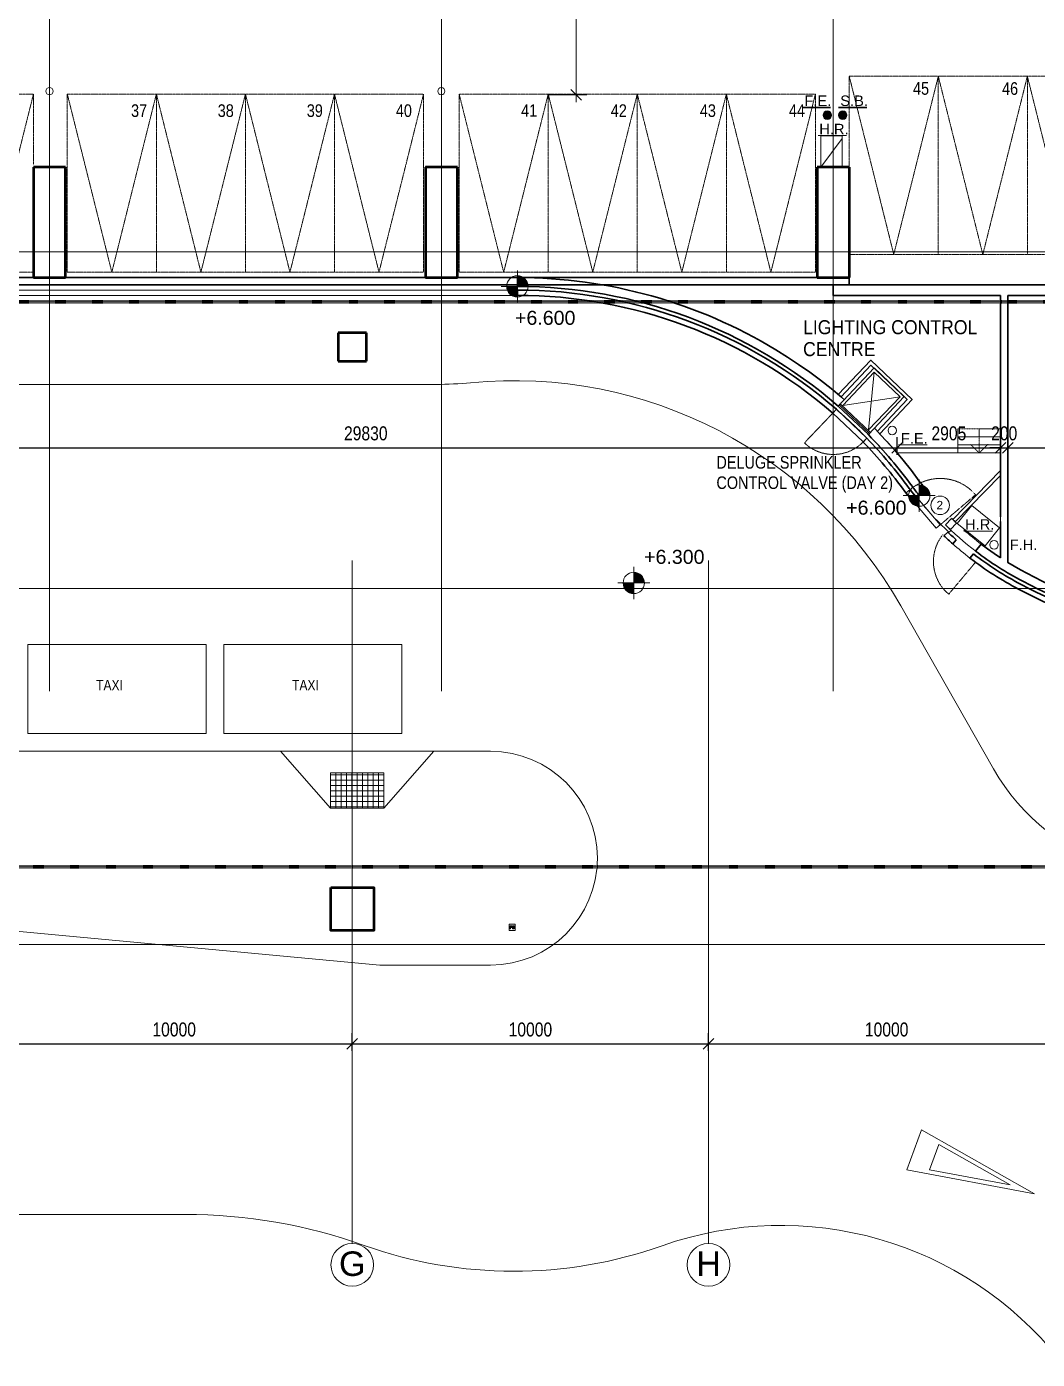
# Model space of a CAD drawing. Header units: millimetres. Extents: x -1578195 to 622687, y -255792 to 391308.
# Drawn here: x 57710 to 86082, y 121363 to 158774 of the extents above; entities that cross this region are included whole.
import ezdxf

# ---------------------------------------------------------------- set-up
doc = ezdxf.new("R2010")
doc.units = ezdxf.units.MM
for name, pattern in [('Dash', [6, 3, -3]), ('Dash dot', [14, 6, -4, 0, -4]), ('Grid Line', [21, 12, -3, 3, -3]), ('Long Dash', [13.5, 9, -4.5]), ('Overhead', [1.8, 1.2, -0.6])]:
    doc.linetypes.add(name, pattern=pattern)
for name, color, linetype, lineweight in [('0-1', 7, 'Continuous', 5), ('A-010-M_LINE', 90, 'Continuous', 5), ('A-325-M_DOOR', 31, 'Continuous', 5), ('A-325-M_DOOR_PANEL', 31, 'Continuous', 5), ('A-325-MH_DOOR', 31, 'Long Dash', 5), ('A-ANNO-DIMS', 7, 'Continuous', 9), ('A-ANNO-NOTE', 7, 'Continuous', 5), ('A-ANNO-NOTE-1', 7, 'Continuous', 20), ('A-DETL', 102, 'Continuous', 5), ('A-DETL-3', 102, 'Dash dot', 70), ('A-DETL-GENF', 7, 'Continuous', 5), ('A-DOOR', 7, 'Continuous', 5), ('A-DOOR-1', 7, 'Continuous', 9), ('A-DOOR-HDLN', 7, 'Long Dash', 5), ('A-FLOR', 7, 'Continuous', 18), ('A-GENM', 7, 'Continuous', 5), ('A-GLAZ-CURT-2', 7, 'Continuous', 9), ('A-WALL', 7, 'Continuous', 9), ('A-WALL-7', 7, 'Continuous', 5), ('A-WALL-9', 7, 'Continuous', 30), ('C-PRKG-1', 7, 'Dash', 5), ('G-ANNO-DIMS', 111, 'Continuous', 5), ('G-ANNO-TEXT', 7, 'Continuous', 5), ('I-WALL', 7, 'Continuous', 9), ('I-WALL-5', 7, 'Continuous', 30), ('I-WALL-6', 7, 'Continuous', 18), ('OAP280_C', 210, 'Continuous', 50), ('OAP832_1', 7, 'Continuous', 9), ('Q-SPCQ', 7, 'Continuous', 5), ('S-COLS-3', 7, 'Continuous', 35), ('S-GRID-1', 7, 'Grid Line', 5), ('S-GRID-IDEN', 7, 'Continuous', 5), ('S-STRS', 7, 'Continuous', 5), ('S-STRS-2', 7, 'Overhead', 5), ('UNDERLINE', 10, 'Continuous', 35)]:
    doc.layers.add(name, color=color, linetype=linetype, lineweight=lineweight)
doc.styles.add('Arial', font='arial.ttf', dxfattribs={"height": 393.413174})
doc.styles.add('Arial Narrow', font='ARIALN.TTF', dxfattribs={"height": 353.981763})
doc.styles.add('Arial Narrow_1', font='ARIALN.TTF', dxfattribs={"height": 294.984802})
doc.styles.add('Arial_1', font='arial.ttf', dxfattribs={"height": 1.475299})
doc.styles.add('Arial_11', font='arial.ttf', dxfattribs={"width": 0.8, "height": 12.5})
doc.styles.add('Arial_4', font='arial.ttf', dxfattribs={"height": 688.473054})
doc.styles.add('Arial_7', font='arial.ttf', dxfattribs={"width": 0.9, "height": 393.413174})
doc.styles.add('Arial_9', font='arial.ttf', dxfattribs={"height": 1.18024})
doc.dimstyles.new('Diagonal_-_2_0mm_Arial', dxfattribs={"dimscale": 304.8, "dimtxt": 500, "dimasz": 0.984252, "dimexe": 0.984252, "dimexo": 0.984252, "dimgap": 0.656168, "dimtad": 1, "dimdec": 0, "dimrnd": 5, "dimzin": 0, "dimdsep": 46, "dimtxsty": 'Arial_11', "dimblk1": 'OBLIQUE', "dimblk2": 'OBLIQUE', "dimsah": 1, "dimcen": 0.09, "dimdle": 0.656168, "dimadec": 0, "dimazin": 0, "dimtfac": 1, "dimtdec": 4, "dimtix": 1, "dimtmove": 0, "dimatfit": 3, "dimfxl": 1, "dimtvp": 1, "dimtolj": 1, "dimtzin": 0, "dimarcsym": 2})

# ---------------------------------------------------------------- blocks, each defined once
blk = doc.blocks.new('Grid - 3mm-2917264-B1_F PLAN _2 OF 2_')
at = {"layer": 'S-GRID-IDEN'}
blk.add_circle((0, 0), 3, dxfattribs=at)
blk = doc.blocks.new('ARC_ANN_HR_HOSE-REEL - ARC_ANN_HR_HOSE-REEL-881492-B1_F PLAN _2 OF 2_')
at = {"layer": 'A-ANNO-NOTE-1'}
blk.add_line((-1.8, 0), (2.19, 0), dxfattribs=at)
at = {"layer": 'A-ANNO-NOTE', "insert": (0.41, 1.66), "char_height": 1.475, "width": 4.896, "attachment_point": 2, "line_spacing_factor": 0.938532, "style": 'Arial_1'}
blk.add_mtext('H.R.', dxfattribs=at)
blk = doc.blocks.new('ARC_ANN_FIRE-RATING_two_ - none-909955-B1_F PLAN _2 OF 2_')
at = {"layer": 'A-ANNO-NOTE'}
blk.add_circle((0, 0), 1.3, dxfattribs=at)
at = {"layer": 'A-ANNO-NOTE', "insert": (-0.05, 0.62), "char_height": 1.18, "width": 1.0944, "attachment_point": 2, "line_spacing_factor": 0.938532, "style": 'Arial_9'}
blk.add_mtext('2', dxfattribs=at)
blk = doc.blocks.new('ARC_ANN_FE_FIRE-EXTINGUISHER - 1-883772-B1_F PLAN _2 OF 2_')
at = {"layer": 'A-ANNO-NOTE'}
blk.add_circle((-2.69, 2.04), 0.6, dxfattribs=at)
at = {"layer": 'A-ANNO-NOTE-1'}
blk.add_line((-1.8, 0), (2.19, 0), dxfattribs=at)
at = {"layer": 'A-ANNO-NOTE', "insert": (0.41, 1.66), "char_height": 1.475, "width": 4.5, "attachment_point": 2, "line_spacing_factor": 0.938532, "style": 'Arial_1'}
blk.add_mtext('F.E.', dxfattribs=at)
blk = doc.blocks.new('ARC_PAR_Car - Car_2500x5000mm-V8-B1_F PLAN _2 OF 2_')
at = {"layer": 'C-PRKG-1'}
for p, q in [((0, 0), (0, -5000)), ((0, -5000), (1250, 0)), ((2500, 0), (0, 0)), ((2500, -5000), (1250, 0)), ((2500, 0), (2500, -5000)), ((0, -5000), (2500, -5000))]:
    blk.add_line(p, q, dxfattribs=at)
blk = doc.blocks.new('ARC_PAR_Car - Car_2500x5000mm-V23-B1_F PLAN _2 OF 2_')
at = {"layer": 'C-PRKG-1'}
for p, q in [((0, -5000), (1250, 0)), ((2500, 0), (0, 0)), ((2500, -5000), (1250, 0)), ((2500, 0), (2500, -5000)), ((0, -3025), (0, -5000)), ((0, -5000), (2500, -5000))]:
    blk.add_line(p, q, dxfattribs=at)
blk = doc.blocks.new('ARC_TFP_FS_HR Cabinet_Side open - FS_HR_SIDE-38104511-B1_F PLAN _2 OF 2_')
at = {"layer": 'Q-SPCQ'}
blk.add_line((-300, -800), (300, 0), dxfattribs=at)
blk = doc.blocks.new('ARC_FLOOR_PD-BOX_PRECAST-CONC-PLANK - 175 L x 175 W x 154 D-35537820-B1_F PLAN _2 OF 2_')
at = {"layer": 'A-GENM'}
for p, q in [((87, 87), (-88, 87)), ((-88, 87), (-88, -88)), ((-6, 37), (-59, 37)), ((-59, 37), (-59, -42)), ((-49, 4), (-49, 27)), ((-49, 27), (-6, 27)), ((-12, 4), (-49, 4)), ((-12, -6), (-12, 4)), ((-6, 27), (-6, 37)), ((37, 37), (7, 37)), ((7, 37), (7, -42)), ((17, 5), (17, 27)), ((17, 27), (34, 27)), ((35, 5), (17, 5)), ((34, 27), (46, 26)), ((46, 6), (35, 5)), ((52, 35), (37, 37)), ((46, 26), (52, 22)), ((52, 9), (46, 6)), ((61, 28), (52, 35)), ((52, 22), (54, 16)), ((54, 16), (52, 9)), ((53, 1), (61, 8)), ((63, -6), (53, 1)), ((64, 17), (61, 28)), ((61, 8), (64, 17)), ((87, -88), (87, 87)), ((-88, -88), (87, -88)), ((-59, -42), (-49, -42)), ((-49, -42), (-49, -6)), ((-49, -6), (-12, -6)), ((7, -42), (37, -42)), ((17, -32), (17, -5)), ((17, -5), (36, -5)), ((37, -32), (17, -32)), ((36, -5), (48, -6)), ((45, -32), (37, -32)), ((37, -42), (50, -40)), ((51, -29), (45, -32)), ((48, -6), (55, -11)), ((50, -40), (58, -36)), ((55, -25), (51, -29)), ((55, -11), (56, -18)), ((56, -18), (55, -25)), ((58, -36), (64, -29)), ((66, -18), (63, -6)), ((64, -29), (66, -18))]:
    blk.add_line(p, q, dxfattribs=at)
blk = doc.blocks.new('ARC_FS-CARRIAGEWAY-DV - FS_CARRIAGEWAY-DV-34425202-B1_F PLAN _2 OF 2_')
at = {"layer": 'Q-SPCQ'}
for p, q in [((-460, 40), (-460, 125)), ((-460, 125), (710, 125)), ((710, 125), (-460, 125)), ((-460, 125), (-460, -1345)), ((-460, 75), (710, 75)), ((710, 40), (-460, 40)), ((-375, -1260), (-375, 25)), ((625, -1260), (-375, 25)), ((625, 25), (-375, -1260)), ((625, -1260), (625, 25)), ((710, 125), (710, 40)), ((710, -1345), (710, 125)), ((-460, -1345), (710, -1345)), ((-375, -1260), (625, -1260))]:
    blk.add_line(p, q, dxfattribs=at)
blk = doc.blocks.new('APF_04 _DV_ - APF_04-35478785-B1_F PLAN _2 OF 2_')
at = {"layer": 'A-DOOR'}
for p, q in [((-588, 0), (-538, 0)), ((-588, -150), (-538, -150))]:
    blk.add_line(p, q, dxfattribs=at)
at = {"layer": 'A-DOOR-1'}
for p, q in [((-588, -150), (-588, 0)), ((-588, 0), (588, 0)), ((588, 0), (588, -150)), ((588, -150), (-588, -150))]:
    blk.add_line(p, q, dxfattribs=at)
at = {"layer": 'A-DOOR-HDLN'}
for p, q in [((-588, -150), (-588, -1301)), ((-588, -1301), (-538, -1301))]:
    blk.add_line(p, q, dxfattribs=at)
blk.add_arc((-587, -126), 1176, 272.3897, 358.814, dxfattribs=at)
blk = doc.blocks.new('Dims-B1-FPLAN_2OF2__dwg__Oblique-5772980-B1_F PLAN _2 OF 2_')
at = {"layer": 'A-ANNO-DIMS'}
blk.add_line((-0.5, -0.5), (0.5, 0.5), dxfattribs=at)
blk = doc.blocks.new('_Oblique')
at = {"color": 0, "linetype": 'ByBlock', "lineweight": -2}
blk.add_line((-0.5, -0.5), (0.5, 0.5), dxfattribs=at)
blk = doc.blocks.new('*D165')
at = {"layer": 'A-ANNO-DIMS', "color": 0, "lineweight": -2, "transparency": 16777216}
for p, q in [((56651, 130220), (67051, 130220)), ((56851, 130020), (56851, 130520)), ((66851, 130020), (66851, 130520))]:
    blk.add_line(p, q, dxfattribs=at)
at = {"layer": 'Defpoints', "color": 0, "transparency": 16777216}
for p in [(66851, 130220), (56851, 129720), (66851, 129720)]:
    blk.add_point(p, dxfattribs=at)
at = {"layer": 'A-ANNO-DIMS', "color": 0, "lineweight": -2, "transparency": 16777216, "xscale": 299.9999999999999, "yscale": 299.9999999999999, "zscale": 299.9999999999999, "rotation": 180}
blk.add_blockref('_Oblique', (56851, 130220), dxfattribs=at)
at = {"layer": 'A-ANNO-DIMS', "color": 0, "lineweight": -2, "transparency": 16777216, "xscale": 299.9999999999999, "yscale": 299.9999999999999, "zscale": 299.9999999999999}
blk.add_blockref('_Oblique', (66851, 130220), dxfattribs=at)
at = {"layer": 'A-ANNO-DIMS', "color": 0, "transparency": 16777216, "insert": (61851, 130621), "char_height": 12.5, "attachment_point": 5, "style": 'Arial_11'}
blk.add_mtext('\\A1;{\\H31.473x;10000}', dxfattribs=at)
blk = doc.blocks.new('*D166')
at = {"layer": 'A-ANNO-DIMS', "color": 0, "lineweight": -2, "transparency": 16777216}
for p, q in [((66651, 130220), (77051, 130220)), ((66851, 130020), (66851, 130520)), ((76851, 130020), (76851, 130520))]:
    blk.add_line(p, q, dxfattribs=at)
at = {"layer": 'Defpoints', "color": 0, "transparency": 16777216}
for p in [(76851, 130220), (66851, 129720), (76851, 129720)]:
    blk.add_point(p, dxfattribs=at)
at = {"layer": 'A-ANNO-DIMS', "color": 0, "lineweight": -2, "transparency": 16777216, "xscale": 299.9999999999999, "yscale": 299.9999999999999, "zscale": 299.9999999999999, "rotation": 180}
blk.add_blockref('_Oblique', (66851, 130220), dxfattribs=at)
at = {"layer": 'A-ANNO-DIMS', "color": 0, "lineweight": -2, "transparency": 16777216, "xscale": 299.9999999999999, "yscale": 299.9999999999999, "zscale": 299.9999999999999}
blk.add_blockref('_Oblique', (76851, 130220), dxfattribs=at)
at = {"layer": 'A-ANNO-DIMS', "color": 0, "transparency": 16777216, "insert": (71851, 130620), "char_height": 12.5, "attachment_point": 5, "style": 'Arial_11'}
blk.add_mtext('\\A1;{\\H31.473x;10000}', dxfattribs=at)
blk = doc.blocks.new('*D167')
at = {"layer": 'A-ANNO-DIMS', "color": 0, "lineweight": -2, "transparency": 16777216}
for p, q in [((76651, 130220), (87051, 130220)), ((76851, 130020), (76851, 130520)), ((86851, 130019), (86851, 130520))]:
    blk.add_line(p, q, dxfattribs=at)
at = {"layer": 'Defpoints', "color": 0, "transparency": 16777216}
for p in [(86851, 130220), (76851, 129720), (86851, 129719)]:
    blk.add_point(p, dxfattribs=at)
at = {"layer": 'A-ANNO-DIMS', "color": 0, "lineweight": -2, "transparency": 16777216, "xscale": 299.9999999999999, "yscale": 299.9999999999999, "zscale": 299.9999999999999, "rotation": 180}
blk.add_blockref('_Oblique', (76851, 130220), dxfattribs=at)
at = {"layer": 'A-ANNO-DIMS', "color": 0, "lineweight": -2, "transparency": 16777216, "xscale": 299.9999999999999, "yscale": 299.9999999999999, "zscale": 299.9999999999999}
blk.add_blockref('_Oblique', (86851, 130220), dxfattribs=at)
at = {"layer": 'A-ANNO-DIMS', "color": 0, "transparency": 16777216, "insert": (81851, 130620), "char_height": 12.5, "attachment_point": 5, "style": 'Arial_11'}
blk.add_mtext('\\A1;{\\H31.473x;10000}', dxfattribs=at)
blk = doc.blocks.new('*D171')
at = {"layer": 'A-ANNO-DIMS', "color": 0, "lineweight": -2, "transparency": 16777216}
for p, q in [((52314, 146754), (52314, 147254)), ((82145, 146754), (82145, 147254)), ((52114, 146954), (82345, 146954))]:
    blk.add_line(p, q, dxfattribs=at)
at = {"layer": 'Defpoints', "color": 0, "transparency": 16777216}
for p in [(82145, 146954), (52314, 146454), (82145, 146454)]:
    blk.add_point(p, dxfattribs=at)
at = {"layer": 'A-ANNO-DIMS', "color": 0, "lineweight": -2, "transparency": 16777216, "xscale": 299.9999999999999, "yscale": 299.9999999999999, "zscale": 299.9999999999999, "rotation": 180}
blk.add_blockref('_Oblique', (52314, 146954), dxfattribs=at)
at = {"layer": 'A-ANNO-DIMS', "color": 0, "lineweight": -2, "transparency": 16777216, "xscale": 299.9999999999999, "yscale": 299.9999999999999, "zscale": 299.9999999999999}
blk.add_blockref('_Oblique', (82145, 146954), dxfattribs=at)
at = {"layer": 'A-ANNO-DIMS', "color": 0, "transparency": 16777216, "insert": (67230, 147355), "char_height": 12.5, "attachment_point": 5, "style": 'Arial_11'}
blk.add_mtext('\\A1;{\\H31.473x;29830}', dxfattribs=at)
blk = doc.blocks.new('*D172')
at = {"layer": 'A-ANNO-DIMS', "color": 0, "lineweight": -2, "transparency": 16777216}
for p, q in [((85051, 146754), (85051, 147254)), ((85251, 146754), (85251, 147254)), ((85051, 146954), (84751, 146954)), ((85051, 146954), (85251, 146954)), ((85251, 146954), (85551, 146954))]:
    blk.add_line(p, q, dxfattribs=at)
at = {"layer": 'Defpoints', "color": 0, "transparency": 16777216}
for p in [(85251, 146954), (85051, 146454), (85251, 146454)]:
    blk.add_point(p, dxfattribs=at)
at = {"layer": 'A-ANNO-DIMS', "color": 0, "lineweight": -2, "transparency": 16777216, "xscale": 299.9999999999999, "yscale": 299.9999999999999, "zscale": 299.9999999999999}
blk.add_blockref('_Oblique', (85051, 146954), dxfattribs=at)
at = {"layer": 'A-ANNO-DIMS', "color": 0, "lineweight": -2, "transparency": 16777216, "xscale": 299.9999999999999, "yscale": 299.9999999999999, "zscale": 299.9999999999999, "rotation": 180}
blk.add_blockref('_Oblique', (85251, 146954), dxfattribs=at)
at = {"layer": 'A-ANNO-DIMS', "color": 0, "transparency": 16777216, "insert": (85151, 147355), "char_height": 12.5, "attachment_point": 5, "style": 'Arial_11'}
blk.add_mtext('\\A1;{\\H31.473x;200}', dxfattribs=at)
blk = doc.blocks.new('*D173')
at = {"layer": 'A-ANNO-DIMS', "color": 0, "lineweight": -2, "transparency": 16777216}
for p, q in [((85251, 146754), (85251, 147254)), ((103701, 146754), (103701, 147254)), ((85051, 146954), (103901, 146954))]:
    blk.add_line(p, q, dxfattribs=at)
at = {"layer": 'Defpoints', "color": 0, "transparency": 16777216}
for p in [(103701, 146954), (85251, 146454), (103701, 146454)]:
    blk.add_point(p, dxfattribs=at)
at = {"layer": 'A-ANNO-DIMS', "color": 0, "lineweight": -2, "transparency": 16777216, "xscale": 299.9999999999999, "yscale": 299.9999999999999, "zscale": 299.9999999999999, "rotation": 180}
blk.add_blockref('_Oblique', (85251, 146954), dxfattribs=at)
at = {"layer": 'A-ANNO-DIMS', "color": 0, "lineweight": -2, "transparency": 16777216, "xscale": 299.9999999999999, "yscale": 299.9999999999999, "zscale": 299.9999999999999}
blk.add_blockref('_Oblique', (103701, 146954), dxfattribs=at)
at = {"layer": 'A-ANNO-DIMS', "color": 0, "transparency": 16777216, "insert": (94476, 147355), "char_height": 12.5, "attachment_point": 5, "style": 'Arial_11'}
blk.add_mtext('\\A1;{\\H31.473x;18450}', dxfattribs=at)
blk = doc.blocks.new('*D161')
at = {"layer": 'A-ANNO-DIMS', "color": 0, "lineweight": -2, "transparency": 16777216}
for p, q in [((82145, 146754), (82145, 147254)), ((85051, 146754), (85051, 147254)), ((81945, 146954), (85251, 146954))]:
    blk.add_line(p, q, dxfattribs=at)
at = {"layer": 'Defpoints', "color": 0, "transparency": 16777216}
for p in [(85051, 146954), (82145, 146454), (85051, 146454)]:
    blk.add_point(p, dxfattribs=at)
at = {"layer": 'A-ANNO-DIMS', "color": 0, "lineweight": -2, "transparency": 16777216, "xscale": 299.9999999999999, "yscale": 299.9999999999999, "zscale": 299.9999999999999, "rotation": 180}
blk.add_blockref('_Oblique', (82145, 146954), dxfattribs=at)
at = {"layer": 'A-ANNO-DIMS', "color": 0, "lineweight": -2, "transparency": 16777216, "xscale": 299.9999999999999, "yscale": 299.9999999999999, "zscale": 299.9999999999999}
blk.add_blockref('_Oblique', (85051, 146954), dxfattribs=at)
at = {"layer": 'A-ANNO-DIMS', "color": 0, "transparency": 16777216, "insert": (83598, 147355), "char_height": 12.5, "attachment_point": 5, "style": 'Arial_11'}
blk.add_mtext('\\A1;{\\H31.473x;2905}', dxfattribs=at)
blk = doc.blocks.new('Spot Elevations - Spot Elevation - Exterior Filled-23614-B1_F PLAN _1 OF 2_')
at = {"layer": 'G-ANNO-DIMS'}
h = blk.add_hatch(color=256, dxfattribs=at)
edge = h.paths.add_edge_path(flags=0)
edge.add_arc((-2.24, 2.25), 1.5, 0, 90, ccw=False)
edge.add_line((-0.74, 2.25), (-2.24, 2.25))
edge.add_line((-2.24, 2.25), (-2.24, 3.75))
h = blk.add_hatch(color=256, dxfattribs=at)
edge = h.paths.add_edge_path(flags=0)
edge.add_arc((-2.24, 2.25), 1.5, 180, 270, ccw=False)
edge.add_line((-3.74, 2.25), (-2.24, 2.25))
edge.add_line((-2.24, 2.25), (-2.24, 0.75))
for p, q in [((-2.24, 0), (-2.24, 4.5)), ((-2.24, 3.75), (-2.24, 2.25)), ((-4.49, 2.25), (0.01, 2.25)), ((-2.24, 2.25), (-3.74, 2.25)), ((-2.24, 0.75), (-2.24, 2.25)), ((-2.24, 2.25), (-0.74, 2.25))]:
    blk.add_line(p, q, dxfattribs=at)
blk.add_circle((-2.24, 2.25), 1.5, dxfattribs=at)
for start, end in [(360, 90), (180, 270)]:
    blk.add_arc((-2.24, 2.25), 1.5, start, end, dxfattribs=at)
blk = doc.blocks.new('APF_05 _HR_ - APF_05c-50391210-1995 - G')
at = {"layer": 'A-325-MH_DOOR'}
for p, q in [((-600, 1324), (-550, 1324)), ((-600, 150), (-600, 1324))]:
    blk.add_line(p, q, dxfattribs=at)
blk.add_arc((-599, 126), 1199, 1.163, 87.6566, dxfattribs=at)
blk = doc.blocks.new('DCW_15b - ARC_Single Steel Door-44865747-1995 - G')
at = {"layer": 'A-325-M_DOOR'}
blk.add_line((-650, 150), (-600, 150), dxfattribs=at)
at = {"layer": 'A-325-M_DOOR', "lineweight": 13}
for p, q in [((-650, 150), (650, 150)), ((-650, 0), (-650, 150)), ((650, 0), (-650, 0)), ((650, 150), (650, 0))]:
    blk.add_line(p, q, dxfattribs=at)
at = {"layer": 'A-325-M_DOOR_PANEL'}
blk.add_line((-650, 0), (-600, 0), dxfattribs=at)
at = {"layer": 'A-325-MH_DOOR'}
blk.add_line((-650, 0), (-650, -1300), dxfattribs=at)
blk.add_arc((-650, 0), 1300, 270, 0, dxfattribs=at)
blk = doc.blocks.new('TRA')
at = {"layer": 'A-DETL'}
blk.add_lwpolyline([(-498580, 136831), (-497080, 136831), (-497080, 137831), (-498580, 137831)], close=True, dxfattribs=at)
at = {"layer": 'A-DETL-GENF', "linetype": 'Continuous'}
for p, q in [((-498580, 137774), (-497080, 137774)), ((-498431, 136831), (-498431, 137831)), ((-498281, 136831), (-498281, 137831)), ((-498131, 136831), (-498131, 137831)), ((-497981, 136831), (-497981, 137831)), ((-497830, 136831), (-497831, 137831)), ((-497681, 136831), (-497681, 137831)), ((-497531, 136831), (-497531, 137831)), ((-497381, 136831), (-497381, 137831)), ((-497231, 136831), (-497231, 137831)), ((-497081, 137431), (-497081, 137831)), ((-498580, 137624), (-497080, 137624)), ((-498580, 137474), (-497080, 137474)), ((-498580, 137324), (-497080, 137324)), ((-498580, 137174), (-497080, 137174)), ((-498580, 137024), (-497080, 137024)), ((-498580, 136874), (-497080, 136874))]:
    blk.add_line(p, q, dxfattribs=at)
at = {"layer": 'A-FLOR'}
for p, q in [((-561747, 148731), (-495613, 148731)), ((-482571, 142517), (-479968, 137939)), ((-512198, 138431), (-494088, 138431)), ((-498580, 136831), (-499980, 138431)), ((-497080, 136831), (-495680, 138431)), ((-497192, 132431), (-513355, 133931)), ((-497192, 132431), (-494088, 132431)), ((-509941, 125431), (-502664, 125431))]:
    blk.add_line(p, q, dxfattribs=at)
at = {"layer": 'A-FLOR', "extrusion": (0, 0, -1)}
for centre, radius, start, end in [((495613, 158731), 10000, 264.449, 270), ((494088, 135431), 3000, 90, 270), ((485937, 115123), 10000, 70.5318, 141.3864)]:
    blk.add_arc(centre, radius, start, end, dxfattribs=at)
at = {"layer": 'A-FLOR'}
for centre, radius, start, end in [((-493436, 136336), 12500, 29.6324, 95.551), ((-474752, 140906), 6000, 209.6324, 254.2092), ((-502664, 110431), 15000, 70.3934, 90), ((-493436, 136336), 12500, 250.3934, 289.4682)]:
    blk.add_arc(centre, radius, start, end, dxfattribs=at)

msp = doc.modelspace()

# ---------------------------------------------------------------- hatches: boundary and pattern name
at = {"layer": 'UNDERLINE'}
h = msp.add_hatch(color=256, dxfattribs=at)
h.dxf.hatch_style = 1
edge = h.paths.add_edge_path()
edge.add_arc((80186.1, 156288.9), 120, 0, 360)
h = msp.add_hatch(color=256, dxfattribs=at)
h.dxf.hatch_style = 1
edge = h.paths.add_edge_path()
edge.add_arc((80617.3, 156288.9), 120, 0, 360)

# ---------------------------------------------------------------- linework, layer by layer
at = {"layer": 'A-010-M_LINE'}
for p, q in [((84243.5, 145330.1), (83835.1, 144824.5)), ((85021.4, 144701.8), (84243.5, 145330.1)), ((83835.1, 144824.5), (84613, 144196.1)), ((84613, 144196.1), (85021.4, 144701.8))]:
    msp.add_line(p, q, dxfattribs=at)
at = {"layer": 'A-ANNO-DIMS'}
for p, q in [((73132.7, 156655.8), (73132.7, 162155.8)), ((72370.2, 156855.8), (73432.7, 156855.8))]:
    msp.add_line(p, q, dxfattribs=at)
at = {"layer": 'A-ANNO-NOTE'}
for centre in [(80186.1, 156288.9), (80617.3, 156288.9), (84865.1, 144229.1)]:
    msp.add_circle(centre, 120, dxfattribs=at)
at = {"layer": 'A-ANNO-NOTE-1'}
for p, q in [((79476.6, 156508.9), (80274.8, 156508.9)), ((80496.1, 156508.9), (81294.2, 156508.9))]:
    msp.add_line(p, q, dxfattribs=at)
at = {"layer": 'A-DETL'}
for p, q in [((80001.2, 155705.8), (80601.2, 155705.8)), ((80001.4, 154831.1), (80001.2, 155705.8)), ((80601.2, 155705.8), (80601.4, 154831.1)), ((80601.4, 154831.1), (80001.4, 154831.1))]:
    msp.add_line(p, q, dxfattribs=at)
at = {"layer": 'A-DETL', "extrusion": (2.14726e-17, -7.81558e-18, -1)}
for points in [[(-82415.4, 126680.7), (-82825.9, 127808.4), (-86003.5, 126013.3), (-82415.4, 126680.7)], [(-83055.2, 126684.1), (-83313.7, 127394.6), (-85317.6, 126263), (-83055.2, 126684.1)]]:
    msp.add_lwpolyline(points, dxfattribs=at)
at = {"layer": 'A-DETL-3'}
for p, q in [((-9095.9, 151048.1), (124530, 151045.4)), ((124402.4, 135182.9), (48, 135188.2))]:
    msp.add_line(p, q, dxfattribs=at)
at = {"layer": 'A-FLOR'}
for p, q in [((73842.4, 151530.8), (73860.4, 151527.7)), ((85051.1, 146805.7), (82145.1, 146805.7)), ((82570.1, 145865.5), (82575, 145858.9)), ((82960.9, 145765.6), (82704, 145558.5)), ((83602.1, 144580.6), (83658.4, 144637.5))]:
    msp.add_line(p, q, dxfattribs=at)
for centre in [(58351.2, 156962.7), (69351.2, 156962.6)]:
    msp.add_circle(centre, 100, dxfattribs=at)
for centre, radius, start, end in [((71485.2, 137730.7), 14000, 78.54956, 79.10352), ((71484.6, 137730.8), 13750, 77.05051, 77.85983), ((71485.2, 137730.7), 14000, 76.86758, 77.19944), ((71485.2, 137730.7), 14000, 74.7202, 75.18677), ((71485.2, 137730.7), 14000, 72.82805, 73.51), ((71484.6, 137730.8), 13750, 75.30945, 76.12556), ((71484.6, 137730.8), 13750, 73.56981, 74.3913), ((71484.6, 137730.8), 13750, 71.8312, 72.65703), ((71485.2, 137730.7), 14000, 71.07746, 71.8334), ((71485.2, 137730.7), 14000, 69.36275, 70.15698), ((71484.6, 137730.8), 13750, 70.09334, 70.92276), ((71484.6, 137730.8), 13750, 68.35606, 69.1885), ((71485.2, 137730.7), 14000, 67.66248, 68.48076), ((71484.6, 137730.8), 13750, 66.61923, 67.45423), ((71485.2, 137730.7), 14000, 65.96945, 66.80478), ((71485.2, 137730.7), 14000, 64.28058, 65.12908), ((71484.6, 137730.8), 13750, 64.88275, 65.71996), ((71484.6, 137730.8), 13750, 63.14655, 63.9857), ((71485.2, 137730.7), 14000, 62.59432, 63.4537), ((71485.2, 137730.7), 14000, 60.9098, 61.77871), ((71484.6, 137730.8), 13750, 61.41059, 62.25143), ((71484.6, 137730.8), 13750, 59.67482, 60.51716), ((71485.2, 137730.7), 14000, 59.22651, 60.10417), ((71485.2, 137730.7), 14000, 57.61545, 58.41268), ((71484.6, 137730.8), 13750, 57.10943, 58.7829), ((71485.2, 137730.7), 14000, 55.97519, 56.7799), ((71484.6, 137730.8), 13750, 55.43484, 56.63045), ((71484.6, 137730.8), 13750, 53.75977, 54.79524), ((71485.2, 137730.7), 14000, 54.33752, 55.14626), ((71485.2, 137730.7), 14000, 52.70147, 53.51073), ((71484.6, 137730.8), 13750, 52.08406, 53.06287), ((71485.2, 137730.7), 14000, 51.0665, 51.86962), ((71484.6, 137730.8), 13750, 50.40749, 51.35946), ((71484.6, 137730.8), 13750, 48.96111, 49.66822), ((71485.2, 137730.7), 14000, 49.47098, 50.19159), ((71484.6, 137730.8), 13750, 43.65426, 44.36294), ((71484.6, 137730.8), 13750, 41.96635, 42.94048), ((71484.6, 137730.8), 14000, 41.70054, 42.23068), ((71484.6, 137730.8), 13750, 40.25311, 41.27496), ((71484.6, 137730.8), 14000, 39.75654, 40.60128), ((71484.6, 137730.8), 13750, 38.45632, 39.61089), ((71484.6, 137730.8), 14000, 38.22066, 39.18938), ((71484.6, 137730.8), 14000, 36.30081, 37.74462), ((71484.6, 137730.8), 13750, 36.27163, 37.94786), ((89859.6, 151229), 8800, 216.30081, 217.31071), ((89859.6, 151229), 9130, 218.39515, 221.41388), ((89826.1, 151190), 9000, 218.01728, 218.32888), ((89859.6, 151229), 8800, 217.64614, 218.37741), ((89859.6, 151229), 9130, 223.57511, 226.73444), ((89826.1, 151190), 9000, 226.73261, 242.42201), ((89859.6, 151229), 8800, 238.42009, 240.20095), ((89859.6, 151229), 8800, 240.64621, 242.42707), ((95167.6, 161393.9), 20267.4, 242.42707, 243.79398)]:
    msp.add_arc(centre, radius, start, end, dxfattribs=at)
at = {"layer": 'A-GLAZ-CURT-2'}
for p, q in [((71484.7, 151380.8), (48401.2, 151380.9)), ((48401.2, 151230.9), (71484.7, 151230.8)), ((71484.7, 151230.8), (71484.7, 151380.8))]:
    msp.add_line(p, q, dxfattribs=at)
at = {"layer": 'A-WALL'}
for p, q in [((80336.3, 147923.8), (80339.6, 147921)), ((81186.6, 147118.1), (81190.3, 147114.2))]:
    msp.add_line(p, q, dxfattribs=at)
for centre, radius, start, end in [((71484.6, 137730.8), 13650, 44.0616, 49.00271), ((89859.6, 151229), 9300, 228.57963, 232.44485)]:
    msp.add_arc(centre, radius, start, end, dxfattribs=at)
at = {"layer": 'A-WALL-7'}
msp.add_line((85051.1, 144880.9), (85051.1, 145009.4), dxfattribs=at)
for start, end in [(49.05575, 49.46542), (43.85638, 44.26606)]:
    msp.add_arc((71484.6, 137730.8), 14000, start, end, dxfattribs=at)
at = {"layer": 'A-WALL-9'}
for p, q in [((71484.7, 151380.8), (71484.7, 151230.8)), ((81293.4, 147223.4), (81190.3, 147114.2)), ((82582, 145438.7), (82691, 145542.6)), ((83569.4, 144583.9), (83460.7, 144480.3)), ((83706.9, 144255.1), (83802, 144371.3)), ((84285.3, 143972.9), (84191, 143856.2))]:
    msp.add_line(p, q, dxfattribs=at)
for centre, radius, start, end in [((71484.6, 137730.8), 13650, 49.00271, 89.9997), ((71484.6, 137730.8), 13500, 49.02875, 89.9997), ((71484.6, 137730.8), 13500, 36.30081, 44.0327), ((71484.6, 137730.8), 13650, 36.30081, 44.0616), ((89859.6, 151229), 9300, 216.30081, 218.5067), ((89859.6, 151229), 9150, 216.30081, 218.42256), ((89859.6, 151229), 9300, 226.52383, 228.57963), ((89859.6, 151229), 9150, 226.57138, 228.54495), ((89859.6, 151229), 9300, 232.44485, 242.42707), ((89859.6, 151229), 9150, 232.46741, 242.42707), ((95167.6, 161393.9), 20767.4, 242.42707, 264.46563), ((95167.6, 161393.9), 20617.4, 242.42707, 264.43778)]:
    msp.add_arc(centre, radius, start, end, dxfattribs=at)
at = {"layer": 'I-WALL', "lineweight": 30}
msp.add_line((80351.3, 151530.8), (80351.3, 151230.8), dxfattribs=at)
at = {"layer": 'I-WALL-5'}
for p, q in [((47806.2, 151530.9), (80801.2, 151530.7)), ((80801.2, 151730.7), (52314.2, 151730.9)), ((71484.7, 151730.8), (71484.7, 151480.8)), ((91801.2, 151530.7), (80351.2, 151530.8)), ((80351.2, 151530.8), (80351.2, 151230.8)), ((80801.2, 151530.7), (80801.2, 151730.7)), ((80351.2, 151230.8), (85051.2, 151230.7)), ((85051.2, 151230.7), (85051.1, 145009.4)), ((85251.1, 143732.1), (85251.2, 151230.7)), ((85251.2, 151230.7), (91801.2, 151230.7)), ((85051.1, 146313), (83707.5, 144939.8)), ((83779.3, 144870.3), (85051.1, 146170)), ((82764.9, 145610.4), (82949.8, 145779.7)), ((83676.1, 144970.7), (83500.3, 144792.9)), ((83641.3, 144656.6), (83813.1, 144838.1)), ((85051.1, 144880.9), (85051.1, 143858.8)), ((84506.3, 144244.5), (84348.4, 144050.5))]:
    msp.add_line(p, q, dxfattribs=at)
at = {"layer": 'I-WALL-5', "flags": 128}
for points in [[(80583.3, 148371), (80292.2, 148613.2), (79994.7, 148847.4), (79691, 149073.4), (79381.3, 149291.2), (79065.8, 149500.5), (78744.7, 149701.2)], [(80494.7, 148444.7), (81403.6, 149408), (82567.3, 148309.9), (81658.4, 147346.6)], [(81589.9, 147419.8), (82426, 148305.8), (81407.7, 149266.6), (80571.7, 148380.7)], [(82767.5, 146019.1), (82545, 146313.8), (82314.8, 146602.5), (82077.1, 146885), (81832, 147161.2), (81579.7, 147430.7)], [(83707.5, 144939.8), (83691.7, 144955.2), (83676.1, 144970.7)], [(83813.1, 144838.1), (83796.2, 144854.2), (83779.3, 144870.3)], [(85051.1, 143858.8), (84866.3, 143982.8), (84684.7, 144111.4), (84506.3, 144244.5)], [(85786.3, 143428.4), (85605.5, 143525.5), (85427.1, 143626.8), (85251.1, 143732.1)]]:
    msp.add_lwpolyline(points, dxfattribs=at)
at = {"layer": 'I-WALL-5'}
for centre, radius, start, end in [((71484.6, 137730.8), 14000, 58.76307, 89.9997), ((71484.6, 137730.8), 13750, 49.09932, 89.99969), ((71484.6, 137730.8), 13750, 36.30081, 44.22249), ((89859.6, 151229), 8800, 216.30081, 218.26021), ((89859.6, 151229), 9050, 216.30081, 218.37746), ((89862.4, 151229.2), 9050, 225.33242, 226.57402), ((89862.4, 151229.2), 8800, 225.6192, 226.2703), ((89859.6, 151229), 9050, 232.48515, 242.42707), ((95167.6, 161393.9), 20267.4, 242.42707, 264.25776), ((95167.6, 161393.9), 20517.4, 242.42707, 264.26974)]:
    msp.add_arc(centre, radius, start, end, dxfattribs=at)
at = {"layer": 'I-WALL-6'}
msp.add_line((82949.8, 145779.7), (82953.3, 145775.3), dxfattribs=at)
msp.add_arc((89859.6, 151229), 8800, 228.39418, 232.53148, dxfattribs=at)
at = {"layer": 'OAP280_C'}
for p, q in [((57904, 154831), (57904, 151731)), ((58804, 154831), (57904, 154831)), ((58804, 151731), (58804, 154831)), ((68904, 154831), (68904, 151731)), ((69804, 154831), (68904, 154831)), ((69804, 151731), (69804, 154831)), ((79904, 154831), (79904, 151731)), ((80804, 154831), (79904, 154831)), ((80804, 151731), (80804, 154831)), ((57904, 151731), (58804, 151731)), ((68904, 151731), (69804, 151731)), ((79904, 151731), (80804, 151731)), ((67254, 150180.4), (66454, 150180.4)), ((66454, 150180.4), (66454, 149380.4)), ((67254, 149380.4), (67254, 150180.4)), ((66454, 149380.4), (67254, 149380.4))]:
    msp.add_line(p, q, dxfattribs=at)
msp.add_lwpolyline([(66251.1, 134605.8), (67451.1, 134605.8), (67451.1, 133405.8), (66251.1, 133405.8)], close=True, dxfattribs=at)
at = {"layer": 'OAP832_1', "linetype": 'Continuous'}
for points in [[(57746.1, 138930.6), (62746.1, 138930.6), (62746.1, 141430.6), (57746.1, 141430.6)], [(63246.1, 138930.6), (68246.1, 138930.6), (68246.1, 141430.6), (63246.1, 141430.6)]]:
    msp.add_3dface(points, dxfattribs=at)
at = {"layer": 'S-COLS-3'}
for p, q in [((57901.2, 154831.1), (57901.2, 151730.9)), ((58801.2, 154831.1), (57901.2, 154831.1)), ((58801.2, 151730.9), (58801.2, 154831.1)), ((68901.4, 154831.1), (68901.2, 151730.8)), ((69801.4, 154831.1), (68901.4, 154831.1)), ((69801.2, 151730.8), (69801.4, 154831.1)), ((79901.4, 154831.1), (79901.2, 151730.8)), ((80801.4, 154831.1), (79901.4, 154831.1)), ((80801.2, 151730.7), (80801.4, 154831.1)), ((57901.2, 151730.9), (58801.2, 151730.9)), ((68901.2, 151730.8), (69801.2, 151730.8)), ((79901.2, 151730.8), (80801.2, 151730.7)), ((67251.2, 150180.3), (66451.2, 150180.3)), ((66451.2, 150180.3), (66451.2, 149380.3)), ((67251.2, 149380.3), (67251.2, 150180.3)), ((66451.2, 149380.3), (67251.2, 149380.3)), ((67451.1, 134605.8), (66251.1, 134605.8)), ((66251.1, 134605.8), (66251.1, 133405.8)), ((67451.1, 133405.8), (67451.1, 134605.8)), ((66251.1, 133405.8), (67451.1, 133405.8))]:
    msp.add_line(p, q, dxfattribs=at)
at = {"layer": 'S-GRID-1'}
for p, q in [((58351.5, 210672.6), (58351.1, 140117.7)), ((69351.4, 210672.6), (69351, 140117.6)), ((80351.5, 210672.6), (80351.1, 140117.7)), ((-10508.2, 152456.2), (128177.4, 152455.5)), ((66851.1, 143788.8), (66851, 124617)), ((76851.1, 143788.8), (76851, 124617)), ((-10508.2, 143006.2), (128177.3, 143005.5)), ((-10508.3, 133006.2), (128177.3, 133005.5))]:
    msp.add_line(p, q, dxfattribs=at)
at = {"layer": 'S-STRS'}
for p, q in [((83851.2, 147481.1), (83851.1, 146805.7)), ((85051.1, 147255.7), (83851.1, 147255.7)), ((85051.1, 147030.7), (83851.1, 147030.7)), ((85051.1, 146805.7), (83851.1, 146805.7))]:
    msp.add_line(p, q, dxfattribs=at)
at = {"layer": 'S-STRS-2'}
for p, q in [((85051.4, 147481.1), (83851.2, 147481.1)), ((85051.1, 147255.7), (83851.1, 147255.7)), ((85051.1, 147030.7), (83851.1, 147030.7))]:
    msp.add_line(p, q, dxfattribs=at)
for points in [[(84451.4, 147480.5), (84451.1, 146805.7), (84701.4, 147056.1)], [(84451.1, 146805.7), (84201.4, 147056.1)]]:
    msp.add_lwpolyline(points, dxfattribs=at)
at = {"layer": 'UNDERLINE'}
msp.add_line((80496.1, 156508.9), (81294.2, 156508.9), dxfattribs=at)
msp.add_lwpolyline([(79476.6, 156508.9), (80274.8, 156508.9)], dxfattribs=at)

# ---------------------------------------------------------------- block references
at = {"xscale": 300, "yscale": 300, "zscale": 300, "rotation": 270}
msp.add_blockref('Dims-B1-FPLAN_2OF2__dwg__Oblique-5772980-B1_F PLAN _2 OF 2_', (73132.7, 156855.8), dxfattribs=at)
at = {"layer": '0-1'}
for name, p, rotation in [('ARC_PAR_Car - Car_2500x5000mm-V8-B1_F PLAN _2 OF 2_', (83301.2, 152380.8), 179.9997000009), ('ARC_PAR_Car - Car_2500x5000mm-V8-B1_F PLAN _2 OF 2_', (85801.2, 152380.8), 179.9997000009), ('ARC_PAR_Car - Car_2500x5000mm-V8-B1_F PLAN _2 OF 2_', (88301.2, 152380.8), 179.9997000009), ('ARC_PAR_Car - Car_2500x5000mm-V23-B1_F PLAN _2 OF 2_', (57901.2, 151880.9), 179.9997000009), ('ARC_PAR_Car - Car_2500x5000mm-V8-B1_F PLAN _2 OF 2_', (61351.2, 151880.9), 179.9997000009), ('ARC_PAR_Car - Car_2500x5000mm-V8-B1_F PLAN _2 OF 2_', (63851.2, 151880.8), 179.9997000009), ('ARC_PAR_Car - Car_2500x5000mm-V8-B1_F PLAN _2 OF 2_', (66351.2, 151880.8), 179.9997000009), ('ARC_PAR_Car - Car_2500x5000mm-V8-B1_F PLAN _2 OF 2_', (68851.2, 151880.8), 179.9997000009), ('ARC_PAR_Car - Car_2500x5000mm-V8-B1_F PLAN _2 OF 2_', (72351.2, 151880.8), 179.9997000009), ('ARC_PAR_Car - Car_2500x5000mm-V8-B1_F PLAN _2 OF 2_', (74851.2, 151880.8), 179.9997000009), ('ARC_PAR_Car - Car_2500x5000mm-V8-B1_F PLAN _2 OF 2_', (77351.2, 151880.8), 179.9997000009), ('ARC_PAR_Car - Car_2500x5000mm-V8-B1_F PLAN _2 OF 2_', (79851.2, 151880.8), 179.9997000009), ('ARC_TFP_FS_HR Cabinet_Side open - FS_HR_SIDE-38104511-B1_F PLAN _2 OF 2_', (80301.4, 154831.1), 179.9997000009), ('ARC_FS-CARRIAGEWAY-DV - FS_CARRIAGEWAY-DV-34425202-B1_F PLAN _2 OF 2_', (81089.6, 147727.3), 136.6609041127513), ('APF_04 _DV_ - APF_04-35478785-B1_F PLAN _2 OF 2_', (80866.4, 147628.2), 316.5321556751405), ('ARC_FLOOR_PD-BOX_PRECAST-CONC-PLANK - 175 L x 175 W x 154 D-35537820-B1_F PLAN _2 OF 2_', (71338.6, 133493.3), 359.9997000009001)]:
    msp.add_blockref(name, p, dxfattribs=dict(at, rotation=rotation))
at = {"layer": 'A-325-M_DOOR'}
for name, p, rotation in [('DCW_15b - ARC_Single Steel Door-44865747-1995 - G', (82935.4, 145286), 130.3749516383666), ('APF_05 _HR_ - APF_05c-50391210-1995 - G', (83986.2, 144243.3), 140.0000000000004)]:
    msp.add_blockref(name, p, dxfattribs=dict(at, rotation=rotation))
at = {"layer": 'A-ANNO-NOTE', "xscale": 200, "yscale": 200, "zscale": 200}
for name, p in [('ARC_ANN_HR_HOSE-REEL - ARC_ANN_HR_HOSE-REEL-881492-B1_F PLAN _2 OF 2_', (80289.9, 155714.2)), ('ARC_ANN_FE_FIRE-EXTINGUISHER - 1-883772-B1_F PLAN _2 OF 2_', (82547.4, 147031.3)), ('ARC_ANN_FIRE-RATING_two_ - none-909955-B1_F PLAN _2 OF 2_', (83352.7, 145336.8)), ('ARC_ANN_HR_HOSE-REEL - ARC_ANN_HR_HOSE-REEL-881492-B1_F PLAN _2 OF 2_', (84381.4, 144616))]:
    msp.add_blockref(name, p, dxfattribs=at)
at = {"layer": 'G-ANNO-DIMS', "xscale": 199.9999999999998, "yscale": 199.9999999999998, "zscale": 199.9999999999998}
for p in [(71932.7, 151030.9), (83214, 145158.6), (75201.5, 142707.1)]:
    msp.add_blockref('Spot Elevations - Spot Elevation - Exterior Filled-23614-B1_F PLAN _1 OF 2_', p, dxfattribs=at)
at = {"layer": 'S-GRID-IDEN', "xscale": 199.9999999999998, "yscale": 199.9999999999998, "zscale": 199.9999999999998, "rotation": 179.9996999996851}
for p in [(66851, 124017), (76851, 124017)]:
    msp.add_blockref('Grid - 3mm-2917264-B1_F PLAN _2 OF 2_', p, dxfattribs=at)
at = {"layer": 'UNDERLINE'}
msp.add_blockref('TRA', (564819.1, 0), dxfattribs=at)

# ---------------------------------------------------------------- texts
at = {"layer": 'A-ANNO-NOTE', "char_height": 295.06, "attachment_point": 2, "line_spacing_factor": 0.938532, "style": 'Arial_1'}
for s, insert, width in [('F.E.', (79918.6, 156841.4), 900), ('S.B.', (80938.1, 156841.4), 900), ('F.H.', (85694.1, 144377.2), 979.2)]:
    msp.add_mtext(s, dxfattribs=dict(at, insert=insert, width=width))
at = {"layer": 'G-ANNO-DIMS', "char_height": 393.41, "width": 2020.8, "attachment_point": 1, "line_spacing_factor": 0.938532, "style": 'Arial'}
for s, insert in [('+6.600', (71419, 150797)), ('+6.600', (80714.3, 145468.2)), ('+6.300', (75042.3, 144087.1))]:
    msp.add_mtext(s, dxfattribs=dict(at, insert=insert))
at = {"layer": 'G-ANNO-TEXT', "attachment_point": 1}
for s, insert, char_height, width, line_spacing_factor, style in [('45', (82590.9, 157216.7), 353.98, 535.659, 0.968573, 'Arial Narrow'), ('46', (85090.4, 157213.4), 353.98, 535.659, 0.968573, 'Arial Narrow'), ('37', (60640.9, 156593.3), 353.98, 535.659, 0.968573, 'Arial Narrow'), ('38', (63073.7, 156593.3), 353.98, 535.659, 0.968573, 'Arial Narrow'), ('39', (65573.7, 156593.3), 353.98, 535.659, 0.968573, 'Arial Narrow'), ('40', (68073.7, 156593.3), 353.98, 535.659, 0.968573, 'Arial Narrow'), ('41', (71590.9, 156596.7), 353.98, 535.659, 0.968573, 'Arial Narrow'), ('42', (74107, 156593.3), 353.98, 535.659, 0.968573, 'Arial Narrow'), ('43', (76607, 156593.3), 353.98, 535.659, 0.968573, 'Arial Narrow'), ('44', (79107, 156593.3), 353.98, 535.659, 0.968573, 'Arial Narrow'), ('LIGHTING CONTROL CENTRE', (79505.4, 150534), 393.413, 5788.8, 0.938532, 'Arial_7'), ('DELUGE SPRINKLER\\PCONTROL VALVE (DAY 2)', (77072.3, 146720.9), 353.982, 6311.272, 0.968573, 'Arial Narrow'), ('TAXI', (59660.7, 140436.8), 294.98, 900, 0.968573, 'Arial Narrow_1'), ('TAXI', (65160.7, 140436.8), 294.98, 900, 0.968573, 'Arial Narrow_1')]:
    msp.add_mtext(s, dxfattribs=dict(at, insert=insert, char_height=char_height, width=width, line_spacing_factor=line_spacing_factor, style=style))
at = {"layer": 'S-GRID-IDEN', "char_height": 688.5, "attachment_point": 2, "line_spacing_factor": 0.938532, "style": 'Arial_4'}
for s, insert, width in [('G', (66851.3, 124392.9), 890.356), ('H', (76851.3, 124392.9), 823.159)]:
    msp.add_mtext(s, dxfattribs=dict(at, insert=insert, width=width))

# ---------------------------------------------------------------- dimensions: what is measured, and where the dimension line sits
at = {"layer": 'A-ANNO-DIMS'}
for base, p1, p2, picture, middle in [((82145.1, 146954.2), (52314, 146454.2), (82145.1, 146454), '*D171', (67229.5, 147355.2)), ((85051.1, 146954), (82145.1, 146454), (85051.1, 146454), '*D161', (83598.1, 147354.9)), ((85251.1, 146954), (85051.1, 146454), (85251.1, 146454), '*D172', (85151.1, 147354.9)), ((103701.1, 146954), (85251.1, 146454), (103701.1, 146453.9), '*D173', (94476.1, 147354.9)), ((66851.3, 130219.6), (56851.2, 129719.6), (66851.3, 129719.6), '*D165', (61851.3, 130620.5)), ((76851.3, 130219.6), (66851.3, 129719.6), (76851.3, 129719.5), '*D166', (71851.3, 130620.5)), ((86851.4, 130219.5), (76851.3, 129719.5), (86851.4, 129719.5), '*D167', (81851.3, 130620.4))]:
    dim = msp.add_linear_dim(base=base, p1=p1, p2=p2, text='{\\H31.473x;<>}', dimstyle='Diagonal_-_2_0mm_Arial', override={"dimpost": '<>', "dimtmove": 1, "dimarcsym": 2}, dxfattribs=at)
    dim.commit()
    dim.dimension.update_dxf_attribs({"geometry": picture, "text_midpoint": middle})

doc.saveas('drawing.dxf')
